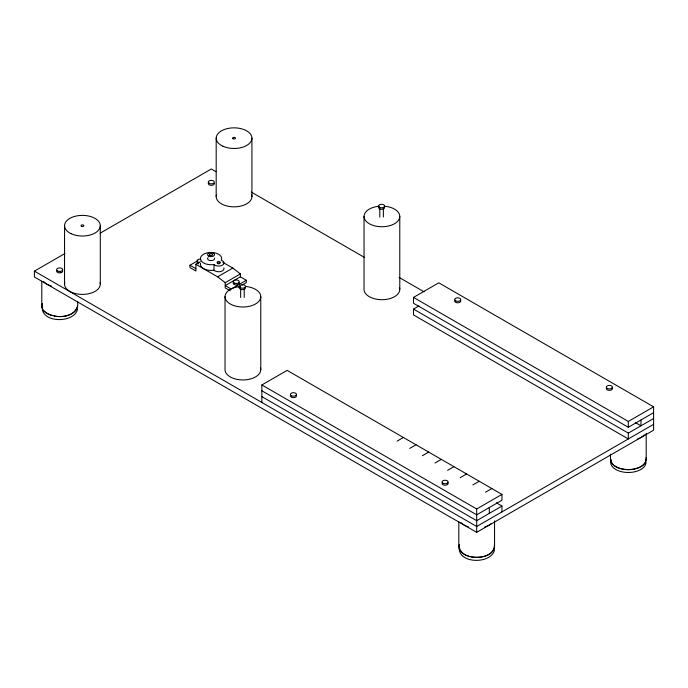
<?xml version="1.0" encoding="UTF-8"?>
<svg xmlns="http://www.w3.org/2000/svg" width="688" height="688" viewBox="0 0 688 688"><rect width="100%" height="100%" fill="white"/><g stroke="black" fill="none" stroke-linecap="round" stroke-linejoin="round"><path stroke-width="1.03" d="M51.557 315.353C46.595 314.089 40.102 309.574 42.346 303.761L41.805 306.16L42.673 309.351M77.546 301.998C79.834 314.622 63.477 318.045 54.154 315.973M468.623 556.067C463.703 554.992 456.995 550.366 459.36 544.518M42.346 306.676C40.54 323.283 74.596 323.635 77.546 309.084M77.546 306.16C73.427 319.284 52.658 319.137 43.748 310.847M494.56 520.868L494.56 546.926C491.404 561.554 459.042 560.883 459.18 545.317M459.18 548.241C459.042 564.057 491.481 564.177 494.56 549.841M653.6 412.68L628.325 427.274L413.505 303.245L413.505 297.405L438.772 282.82L653.6 406.84L653.6 430.189L476.689 532.331L34.4 276.98L34.4 271.141L64.964 253.494M100.164 233.172L211.311 168.999L215.963 171.682M200.354 261.707L195.899 264.287L195.899 270.995L189.957 267.572L189.957 265.233L197.989 260.597M195.899 264.287L217.632 276.834L232.793 268.079L240.379 273.919L240.379 276.834L225.217 285.589L231.151 289.02L246.321 280.265L246.321 282.596L241.858 285.176M230.308 290.861L225.217 287.919L225.217 282.673L240.379 273.919M238.289 287.231L240.078 286.199M261.861 402.463L261.861 384.953L287.137 370.368L501.956 494.397L501.956 500.228L476.689 514.822L261.861 390.793M413.505 309.084L628.325 433.105L628.325 438.944L413.505 314.915L413.505 309.084L418.915 305.954M397.071 441.137L403.392 437.482M409.713 448.43L416.034 444.783M422.346 455.723L428.667 452.076M434.988 463.024L441.3 459.369M447.621 470.317L453.942 466.67M460.255 477.61L466.576 473.963M472.897 484.911L479.209 481.265M485.53 492.204L491.851 488.557M261.861 384.953L476.689 508.982L501.956 494.397M413.505 297.405L628.325 421.434L653.6 406.84M501.956 511.906L501.956 506.067L476.689 520.661L261.861 396.632M628.325 433.105L653.6 418.519M653.6 424.35L476.689 526.492L34.4 271.141M213.985 264.484L212.721 264.656A10.63 6.14 0 0 1 200.44 258.912A10.63 6.14 0 0 1 211.62 252.462A10.63 6.14 0 0 1 221.562 259.557L221.261 260.279L222.018 260.563A5.358 3.096 0 0 1 222.43 265.164A5.358 3.096 0 0 1 214.475 264.923L213.985 264.484L213.985 270.178L214.475 270.608A5.358 3.096 0 0 0 221.08 271.416A5.358 3.096 0 0 0 223.824 267.864M213.985 270.178L212.721 270.35A10.63 6.14 0 0 1 200.561 263.323M471.16 556.738C479.613 558.312 494.706 556.343 494.337 545.309M251.266 192.072L364.631 257.518M399.006 277.367L424.092 291.85M635.385 422.595L640.967 425.812L640.967 419.972M222.835 262.326L232.793 268.079M240.379 276.834L246.321 280.265M189.957 265.233L195.899 268.664M496.383 502.842L501.956 506.067M217.632 276.834L225.217 282.673M646.195 433.32L646.195 459.378M628.325 421.434L628.325 427.274M610.454 454.166L610.454 459.378A17.871 10.32 0 0 0 629.726 469.663A17.871 10.32 0 0 0 645.98 457.761M489.323 507.529L489.323 513.36M476.689 508.982L476.689 532.331M458.819 521.908L458.819 546.926M399.78 216.428L399.78 289.381M383.362 208.516L383.362 217.004M379.793 208.619L379.793 217.107M364.038 216.428L364.038 289.381A17.871 10.32 0 0 0 383.474 299.658A17.871 10.32 0 0 0 399.513 287.593M260.778 296.674L260.778 369.637M251.928 138.159L251.928 196.527M244.214 288.908L244.214 297.397M240.645 289.012L240.645 297.5M225.036 296.674L225.036 369.637A17.871 10.32 0 0 0 244.464 379.914A17.871 10.32 0 0 0 260.503 367.839M216.187 138.159L216.187 196.527M100.293 225.707L100.293 284.075M64.552 225.707L64.552 284.075M41.805 281.151L41.805 306.16M245.358 287.446A3.036 1.754 0 0 1 241.952 289.631A3.036 1.754 0 0 1 239.88 286.939M384.282 206.71A3.036 1.754 0 0 1 381.737 209.255A3.036 1.754 0 0 1 378.735 206.873M460.668 300.604A3.036 1.754 0 0 1 457.253 302.789A3.036 1.754 0 0 1 455.181 300.097M612.079 387.808A3.036 1.754 0 0 1 609.534 390.354A3.036 1.754 0 0 1 606.532 387.972M447.458 482.348A3.036 1.754 0 0 1 447.243 484.687A3.036 1.754 0 0 1 443.184 484.816A3.036 1.754 0 0 1 442.547 482.494M296.158 395.101A3.036 1.754 0 0 1 293.613 397.655A3.036 1.754 0 0 1 290.62 395.273M199.271 262.541A3.036 1.754 0 0 1 197.121 260.391A3.036 1.754 0 0 1 200.844 259.152M198.677 263.874A3.036 1.754 0 0 1 197.052 262.033M239.123 282.734A3.036 1.78 0.8 0 1 235.709 284.927A3.036 1.78 0.8 0 1 233.645 282.175M62.384 270.35A3.036 1.754 0 0 1 59.83 272.895A3.036 1.754 0 0 1 56.837 270.513M214.346 183.498A3.036 1.754 0 0 1 210.528 185.287A3.036 1.754 0 0 1 208.765 182.638M219.885 262.558A1.428 0.826 0 0 1 219.463 263.65A1.428 0.826 0 0 1 217.546 263.504A1.428 0.826 0 0 1 217.632 262.386M214.424 258.077A3.483 2.012 0 0 1 210.605 260.589A3.483 2.012 0 0 1 208.043 257.587M384.712 206.237A17.871 10.32 0 0 1 396.899 222.043A17.871 10.32 0 0 1 366.919 222.043A17.871 10.32 0 0 1 379.114 206.237M245.702 286.483A17.871 10.32 0 0 1 257.897 302.299A17.871 10.32 0 0 1 227.917 302.299A17.871 10.32 0 0 1 240.112 286.483M100.07 282.458A17.871 10.32 0 0 1 82.422 294.395A17.871 10.32 0 0 1 64.767 282.458M251.713 194.91A17.871 10.32 0 0 1 234.058 206.847A17.871 10.32 0 0 1 216.41 194.91M645.98 462.293A17.647 10.191 0 0 1 626.02 472.398A17.647 10.191 0 0 1 611.279 459.653M645.98 459.378A17.647 10.191 0 0 1 634.001 469.027A17.647 10.191 0 0 1 614.324 465.578M613.042 464.469A17.647 10.191 0 0 1 610.746 460.263M491.146 523.8A17.871 10.32 0 0 1 484.799 526.931M468.571 526.931A17.871 10.32 0 0 1 460.762 522.424M51.557 286.174A17.871 10.32 0 0 1 43.748 281.667M644.252 434.876A17.871 10.32 0 0 1 637.26 439.125M60.656 272.13A1.969 1.135 0 0 1 60.183 272.242M240.516 287.799A3.036 1.754 0 0 0 245.427 286.715A3.036 1.754 0 0 0 241.342 284.798A3.036 1.754 0 0 0 240.516 287.799M379.664 207.406A3.036 1.754 0 0 0 384.575 206.323A3.036 1.754 0 0 0 380.49 204.405A3.036 1.754 0 0 0 379.664 207.406M455.817 300.957A3.036 1.754 0 0 0 460.728 299.873A3.036 1.754 0 0 0 456.643 297.956A3.036 1.754 0 0 0 455.817 300.957M607.461 388.505A3.036 1.754 0 0 0 612.372 387.421A3.036 1.754 0 0 0 608.287 385.504A3.036 1.754 0 0 0 607.461 388.505M443.184 483.354A3.036 1.754 0 0 0 448.094 482.262A3.036 1.754 0 0 0 444.009 480.353A3.036 1.754 0 0 0 443.184 483.354M291.54 395.806A3.036 1.754 0 0 0 296.451 394.714A3.036 1.754 0 0 0 292.366 392.805A3.036 1.754 0 0 0 291.54 395.806M234.298 283.086A3.036 1.78 0.8 0 0 239.209 282.028A3.036 1.78 0.8 0 0 235.124 280.05A3.036 1.78 0.8 0 0 234.298 283.086M57.758 271.046A3.036 1.754 0 0 0 62.677 269.954A3.036 1.754 0 0 0 58.583 268.045A3.036 1.754 0 0 0 57.758 271.046M209.401 183.498A3.036 1.754 0 0 0 214.312 182.406A3.036 1.754 0 0 0 210.227 180.497A3.036 1.754 0 0 0 209.401 183.498M208.602 256.074A3.483 2.012 0 0 0 214.424 255.179A3.483 2.012 0 0 0 210.158 252.711A3.483 2.012 0 0 0 208.602 256.074M209.926 255.308A1.608 0.929 0 0 0 212.618 254.895A1.608 0.929 0 0 0 210.648 253.76A1.608 0.929 0 0 0 209.926 255.308M217.632 262.825A1.428 0.826 0 0 0 220.022 262.455A1.428 0.826 0 0 0 218.277 261.449A1.428 0.826 0 0 0 217.632 262.825M222.817 146.174A17.871 10.32 0 0 0 251.713 139.776A17.871 10.32 0 0 0 227.659 128.527A17.871 10.32 0 0 0 222.817 146.174M233.051 138.744A1.428 0.826 0 0 0 235.442 138.374A1.428 0.826 0 0 0 233.688 137.359A1.428 0.826 0 0 0 233.051 138.744M71.174 233.722A17.871 10.32 0 0 0 100.07 227.324A17.871 10.32 0 0 0 76.015 216.075A17.871 10.32 0 0 0 71.174 233.722M81.709 226.421A1.428 0.826 0 0 0 83.85 225.707A1.428 0.826 0 0 0 81.709 224.993A1.428 0.826 0 0 0 81.709 226.421"/></g></svg>
